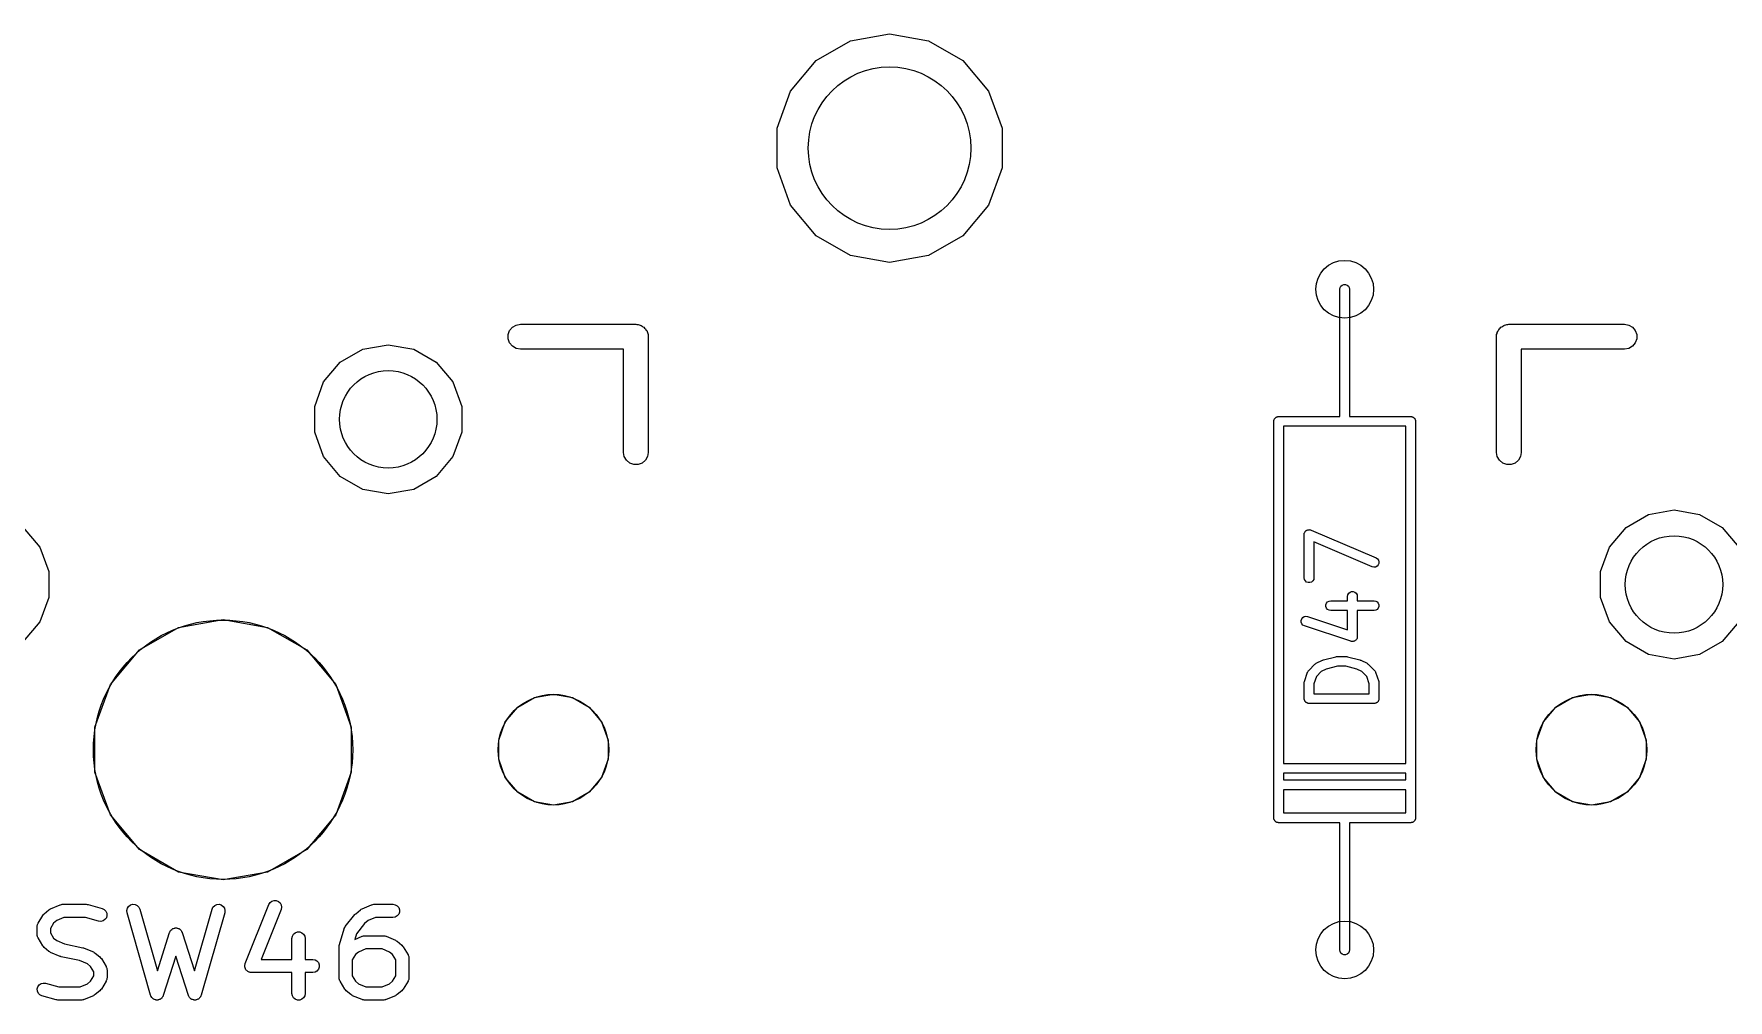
# Model space of a CAD drawing. Extents: x 35 to 203, y -146 to -25.
# Drawn here: x 137.84 to 163.9, y -120.85 to -105.99 of the extents above; entities that cross this region are included whole.
import ezdxf

# ---------------------------------------------------------------- set-up
doc = ezdxf.new("R2010")
doc.units = 0
doc.header["$MEASUREMENT"] = 0
doc.layers.get('0').update_dxf_attribs({"linetype": 'CONTINUOUS'})
doc.layers.add('BLACK', color=7, linetype='CONTINUOUS')

# ---------------------------------------------------------------- blocks, each defined once
blk = doc.blocks.new('PCB詳細')
at = {"layer": 'BLACK'}
for p, q in [((150.399, -106.099), (151, -105.993)), ((151, -105.993), (151.601, -106.099)), ((149.871, -106.404), (150.399, -106.099)), ((151.601, -106.099), (152.129, -106.404)), ((149.479, -106.872), (149.871, -106.404)), ((152.129, -106.404), (152.521, -106.872)), ((149.27, -107.445), (149.479, -106.872)), ((152.521, -106.872), (152.73, -107.445)), ((149.27, -108.055), (149.27, -107.445)), ((152.73, -107.445), (152.73, -108.055)), ((149.479, -108.628), (149.27, -108.055)), ((152.73, -108.055), (152.521, -108.628)), ((149.871, -109.096), (149.479, -108.628)), ((152.521, -108.628), (152.129, -109.096)), ((150.399, -109.401), (149.871, -109.096)), ((152.129, -109.096), (151.601, -109.401)), ((151, -109.507), (150.399, -109.401)), ((151.601, -109.401), (151, -109.507)), ((157.925, -109.92), (157.93, -109.894)), ((157.925, -111.19), (157.925, -109.92)), ((157.93, -109.894), (157.943, -109.872)), ((157.943, -109.872), (157.963, -109.855)), ((157.963, -109.855), (157.987, -109.846)), ((157.987, -109.846), (158.013, -109.846)), ((158.013, -109.846), (158.037, -109.855)), ((158.037, -109.855), (158.057, -109.872)), ((158.057, -109.872), (158.07, -109.894)), ((158.07, -109.894), (158.075, -109.92)), ((158.075, -109.92), (158.075, -111.19)), ((145.2, -110.504), (145.257, -110.471)), ((145.257, -110.471), (145.322, -110.459)), ((145.322, -110.459), (147.1, -110.459)), ((147.1, -110.459), (147.116, -110.462)), ((147.116, -110.462), (147.133, -110.462)), ((147.133, -110.462), (147.149, -110.468)), ((147.149, -110.468), (147.165, -110.471)), ((147.165, -110.471), (147.18, -110.479)), ((160.445, -110.479), (160.46, -110.471)), ((160.46, -110.471), (160.476, -110.468)), ((160.476, -110.468), (160.492, -110.462)), ((160.492, -110.462), (160.509, -110.462)), ((160.509, -110.462), (160.525, -110.459)), ((160.525, -110.459), (162.303, -110.459)), ((162.303, -110.459), (162.368, -110.471)), ((162.368, -110.471), (162.425, -110.504)), ((145.134, -110.617), (145.157, -110.555)), ((145.134, -110.683), (145.134, -110.617)), ((145.157, -110.745), (145.134, -110.683)), ((145.157, -110.555), (145.2, -110.504)), ((147.18, -110.479), (147.195, -110.485)), ((147.195, -110.485), (147.208, -110.496)), ((147.208, -110.496), (147.222, -110.504)), ((147.222, -110.504), (147.233, -110.517)), ((147.233, -110.517), (147.246, -110.528)), ((147.246, -110.528), (147.254, -110.542)), ((147.254, -110.542), (147.265, -110.555)), ((147.265, -110.555), (147.271, -110.57)), ((147.271, -110.57), (147.279, -110.585)), ((147.279, -110.585), (147.282, -110.601)), ((147.282, -110.601), (147.288, -110.617)), ((147.288, -110.617), (147.288, -110.634)), ((147.288, -110.634), (147.29, -110.65)), ((147.29, -110.65), (147.29, -112.428)), ((160.334, -110.65), (160.337, -110.634)), ((160.334, -112.428), (160.334, -110.65)), ((160.337, -110.617), (160.343, -110.601)), ((160.337, -110.634), (160.337, -110.617)), ((160.343, -110.601), (160.346, -110.585)), ((160.346, -110.585), (160.354, -110.57)), ((160.354, -110.57), (160.36, -110.555)), ((160.36, -110.555), (160.371, -110.542)), ((160.371, -110.542), (160.379, -110.528)), ((160.379, -110.528), (160.392, -110.517)), ((160.392, -110.517), (160.403, -110.504)), ((160.403, -110.504), (160.417, -110.496)), ((160.417, -110.496), (160.43, -110.485)), ((160.43, -110.485), (160.445, -110.479)), ((162.425, -110.504), (162.468, -110.555)), ((162.468, -110.555), (162.491, -110.617)), ((162.491, -110.683), (162.468, -110.745)), ((162.491, -110.617), (162.491, -110.683)), ((142.552, -111.041), (142.898, -110.842)), ((142.898, -110.842), (143.29, -110.773)), ((143.29, -110.773), (143.682, -110.842)), ((143.682, -110.842), (144.028, -111.041)), ((145.2, -110.796), (145.157, -110.745)), ((145.257, -110.829), (145.2, -110.796)), ((145.322, -110.84), (145.257, -110.829)), ((146.909, -110.84), (145.322, -110.84)), ((146.909, -112.428), (146.909, -110.84)), ((162.303, -110.84), (160.715, -110.84)), ((160.715, -110.84), (160.715, -112.428)), ((162.368, -110.829), (162.303, -110.84)), ((162.425, -110.796), (162.368, -110.829)), ((162.468, -110.745), (162.425, -110.796)), ((142.296, -111.346), (142.552, -111.041)), ((144.028, -111.041), (144.284, -111.346)), ((157.925, -111.877), (157.925, -111.19)), ((158.075, -111.19), (158.075, -111.877)), ((142.16, -111.721), (142.296, -111.346)), ((144.284, -111.346), (144.42, -111.721)), ((142.16, -112.119), (142.16, -111.721)), ((144.42, -111.721), (144.42, -112.119)), ((156.909, -111.952), (156.91, -111.946)), ((156.909, -118.048), (156.909, -111.952)), ((156.91, -111.939), (156.912, -111.933)), ((156.91, -111.946), (156.91, -111.939)), ((156.912, -111.933), (156.914, -111.926)), ((156.914, -111.926), (156.917, -111.921)), ((156.917, -111.921), (156.919, -111.914)), ((156.919, -111.914), (156.923, -111.909)), ((156.923, -111.909), (156.927, -111.904)), ((156.927, -111.904), (156.932, -111.9)), ((156.932, -111.9), (156.936, -111.895)), ((156.936, -111.895), (156.941, -111.891)), ((156.941, -111.891), (156.946, -111.887)), ((156.946, -111.887), (156.953, -111.885)), ((156.953, -111.885), (156.958, -111.882)), ((156.958, -111.882), (156.965, -111.88)), ((156.965, -111.88), (156.971, -111.878)), ((156.971, -111.878), (156.978, -111.878)), ((156.978, -111.878), (156.984, -111.877)), ((156.984, -111.877), (157.925, -111.877)), ((158, -112.027), (157.059, -112.027)), ((157.059, -112.027), (157.059, -117.211)), ((158.941, -112.027), (158, -112.027)), ((158.075, -111.877), (159.016, -111.877)), ((158.941, -117.211), (158.941, -112.027)), ((159.016, -111.877), (159.022, -111.878)), ((159.022, -111.878), (159.029, -111.878)), ((159.029, -111.878), (159.035, -111.88)), ((159.035, -111.88), (159.042, -111.882)), ((159.042, -111.882), (159.047, -111.885)), ((159.047, -111.885), (159.053, -111.887)), ((159.053, -111.887), (159.059, -111.891)), ((159.059, -111.891), (159.064, -111.895)), ((159.064, -111.895), (159.068, -111.9)), ((159.068, -111.9), (159.073, -111.904)), ((159.073, -111.904), (159.077, -111.909)), ((159.077, -111.909), (159.081, -111.914)), ((159.081, -111.914), (159.083, -111.921)), ((159.083, -111.921), (159.086, -111.926)), ((159.086, -111.926), (159.088, -111.933)), ((159.088, -111.933), (159.09, -111.939)), ((159.09, -111.939), (159.09, -111.946)), ((159.09, -111.946), (159.091, -111.952)), ((159.091, -111.952), (159.091, -118.048)), ((142.296, -112.494), (142.16, -112.119)), ((144.42, -112.119), (144.284, -112.494)), ((142.552, -112.799), (142.296, -112.494)), ((144.284, -112.494), (144.028, -112.799)), ((146.921, -112.493), (146.909, -112.428)), ((146.954, -112.55), (146.921, -112.493)), ((147.005, -112.593), (146.954, -112.55)), ((147.246, -112.55), (147.195, -112.593)), ((147.279, -112.493), (147.246, -112.55)), ((147.29, -112.428), (147.279, -112.493)), ((160.346, -112.493), (160.334, -112.428)), ((160.379, -112.55), (160.346, -112.493)), ((160.43, -112.593), (160.379, -112.55)), ((160.671, -112.55), (160.62, -112.593)), ((160.704, -112.493), (160.671, -112.55)), ((160.715, -112.428), (160.704, -112.493)), ((142.898, -112.998), (142.552, -112.799)), ((144.028, -112.799), (143.682, -112.998)), ((147.067, -112.616), (147.005, -112.593)), ((147.133, -112.616), (147.067, -112.616)), ((147.195, -112.593), (147.133, -112.616)), ((160.492, -112.616), (160.43, -112.593)), ((160.558, -112.616), (160.492, -112.616)), ((160.62, -112.593), (160.558, -112.616)), ((143.29, -113.067), (142.898, -112.998)), ((143.682, -112.998), (143.29, -113.067)), ((162.673, -113.382), (163.065, -113.313)), ((163.065, -113.313), (163.457, -113.382)), ((137.678, -113.581), (137.934, -113.886)), ((162.071, -113.886), (162.327, -113.581)), ((162.327, -113.581), (162.673, -113.382)), ((163.457, -113.382), (163.803, -113.581)), ((163.803, -113.581), (164.059, -113.886)), ((157.377, -113.69), (157.379, -113.682)), ((157.377, -114.357), (157.377, -113.69)), ((157.379, -113.673), (157.381, -113.669)), ((157.379, -113.682), (157.379, -113.673)), ((157.381, -113.669), (157.382, -113.665)), ((157.382, -113.665), (157.386, -113.657)), ((157.386, -113.657), (157.39, -113.649)), ((157.39, -113.649), (157.393, -113.646)), ((157.393, -113.646), (157.395, -113.642)), ((157.395, -113.642), (157.402, -113.637)), ((157.402, -113.637), (157.407, -113.63)), ((157.407, -113.63), (157.411, -113.628)), ((157.411, -113.628), (157.415, -113.626)), ((157.415, -113.626), (157.423, -113.623)), ((157.423, -113.623), (157.431, -113.619)), ((157.431, -113.619), (157.435, -113.618)), ((157.435, -113.618), (157.439, -113.617)), ((157.439, -113.617), (157.448, -113.617)), ((157.448, -113.617), (157.457, -113.616)), ((157.457, -113.616), (157.461, -113.617)), ((157.461, -113.617), (157.465, -113.617)), ((157.465, -113.617), (157.474, -113.62)), ((157.474, -113.62), (157.482, -113.622)), ((157.482, -113.622), (158.482, -114.05)), ((158.423, -114.188), (157.527, -113.804)), ((157.527, -113.804), (157.527, -114.357)), ((137.934, -113.886), (138.07, -114.261)), ((158.482, -114.05), (158.504, -114.064)), ((158.504, -114.064), (158.519, -114.085)), ((158.519, -114.085), (158.527, -114.11)), ((158.527, -114.11), (158.525, -114.136)), ((161.935, -114.261), (162.071, -113.886)), ((138.07, -114.261), (138.07, -114.659)), ((157.382, -114.383), (157.377, -114.357)), ((157.395, -114.405), (157.382, -114.383)), ((157.523, -114.383), (157.51, -114.405)), ((157.527, -114.357), (157.523, -114.383)), ((158.448, -114.194), (158.423, -114.188)), ((158.474, -114.191), (158.448, -114.194)), ((158.497, -114.179), (158.474, -114.191)), ((158.515, -114.16), (158.497, -114.179)), ((158.525, -114.136), (158.515, -114.16)), ((161.935, -114.659), (161.935, -114.261)), ((157.415, -114.422), (157.395, -114.405)), ((157.439, -114.431), (157.415, -114.422)), ((157.465, -114.431), (157.439, -114.431)), ((157.49, -114.422), (157.465, -114.431)), ((157.51, -114.405), (157.49, -114.422)), ((158.044, -114.643), (158.049, -114.617)), ((158.044, -114.711), (158.044, -114.643)), ((158.049, -114.617), (158.062, -114.595)), ((158.062, -114.595), (158.082, -114.578)), ((158.082, -114.578), (158.106, -114.569)), ((158.106, -114.569), (158.132, -114.569)), ((158.132, -114.569), (158.157, -114.578)), ((158.157, -114.578), (158.177, -114.595)), ((158.177, -114.595), (158.19, -114.617)), ((158.19, -114.617), (158.194, -114.643)), ((158.194, -114.643), (158.194, -114.711)), ((138.07, -114.659), (137.934, -115.034)), ((157.712, -114.773), (157.721, -114.748)), ((157.712, -114.799), (157.712, -114.773)), ((157.721, -114.823), (157.712, -114.799)), ((157.721, -114.748), (157.738, -114.728)), ((157.738, -114.843), (157.721, -114.823)), ((157.738, -114.728), (157.76, -114.715)), ((157.76, -114.856), (157.738, -114.843)), ((157.76, -114.715), (157.786, -114.711)), ((157.786, -114.861), (157.76, -114.856)), ((157.786, -114.711), (158.044, -114.711)), ((158.044, -114.861), (157.786, -114.861)), ((158.044, -115.158), (158.044, -114.861)), ((158.194, -114.711), (158.452, -114.711)), ((158.452, -114.861), (158.194, -114.861)), ((158.194, -114.861), (158.194, -115.262)), ((158.452, -114.711), (158.478, -114.715)), ((158.478, -114.856), (158.452, -114.861)), ((158.478, -114.715), (158.501, -114.728)), ((158.501, -114.843), (158.478, -114.856)), ((158.501, -114.728), (158.517, -114.748)), ((158.517, -114.823), (158.501, -114.843)), ((158.517, -114.748), (158.526, -114.773)), ((158.526, -114.799), (158.517, -114.823)), ((158.526, -114.773), (158.526, -114.799)), ((162.071, -115.034), (161.935, -114.659)), ((137.934, -115.034), (137.678, -115.339)), ((139.463, -115.467), (140.065, -115.119)), ((140.065, -115.119), (140.75, -114.998)), ((140.75, -114.998), (141.435, -115.119)), ((141.435, -115.119), (142.037, -115.467)), ((157.331, -115.013), (157.339, -114.988)), ((157.331, -115.039), (157.331, -115.013)), ((157.341, -115.063), (157.331, -115.039)), ((157.339, -114.988), (157.355, -114.968)), ((157.358, -115.083), (157.341, -115.063)), ((157.355, -114.968), (157.377, -114.954)), ((157.381, -115.095), (157.358, -115.083)), ((157.377, -114.954), (157.403, -114.949)), ((158.095, -115.333), (157.381, -115.095)), ((157.403, -114.949), (157.428, -114.953)), ((157.428, -114.953), (158.044, -115.158)), ((162.327, -115.339), (162.071, -115.034)), ((164.059, -115.034), (163.803, -115.339)), ((158.101, -115.334), (158.095, -115.333)), ((158.106, -115.336), (158.101, -115.334)), ((158.114, -115.336), (158.106, -115.336)), ((158.121, -115.337), (158.114, -115.336)), ((158.127, -115.336), (158.121, -115.337)), ((158.132, -115.336), (158.127, -115.336)), ((158.139, -115.333), (158.132, -115.336)), ((158.147, -115.332), (158.139, -115.333)), ((158.151, -115.329), (158.147, -115.332)), ((158.157, -115.327), (158.151, -115.329)), ((158.162, -115.322), (158.157, -115.327)), ((158.169, -115.318), (158.162, -115.322)), ((158.172, -115.314), (158.169, -115.318)), ((158.177, -115.31), (158.172, -115.314)), ((158.18, -115.304), (158.177, -115.31)), ((158.185, -115.298), (158.18, -115.304)), ((158.187, -115.292), (158.185, -115.298)), ((158.19, -115.288), (158.187, -115.292)), ((158.191, -115.28), (158.19, -115.288)), ((158.193, -115.273), (158.191, -115.28)), ((158.194, -115.262), (158.193, -115.267)), ((158.193, -115.267), (158.193, -115.273)), ((162.673, -115.538), (162.327, -115.339)), ((163.803, -115.339), (163.457, -115.538)), ((139.017, -115.999), (139.463, -115.467)), ((142.037, -115.467), (142.483, -115.999)), ((157.447, -115.78), (157.542, -115.685)), ((157.542, -115.685), (157.552, -115.678)), ((157.552, -115.678), (157.562, -115.671)), ((157.562, -115.671), (157.657, -115.623)), ((157.657, -115.623), (157.665, -115.621)), ((157.665, -115.621), (157.672, -115.618)), ((157.672, -115.618), (157.863, -115.57)), ((157.863, -115.57), (157.872, -115.569)), ((157.872, -115.569), (157.881, -115.568)), ((157.881, -115.568), (158.024, -115.568)), ((158.024, -115.568), (158.033, -115.569)), ((158.033, -115.569), (158.042, -115.57)), ((158.042, -115.57), (158.232, -115.618)), ((158.232, -115.618), (158.24, -115.621)), ((158.24, -115.621), (158.248, -115.623)), ((158.248, -115.623), (158.343, -115.671)), ((158.343, -115.671), (158.353, -115.678)), ((158.353, -115.678), (158.363, -115.685)), ((158.363, -115.685), (158.458, -115.78)), ((163.065, -115.607), (162.673, -115.538)), ((163.457, -115.538), (163.065, -115.607)), ((157.381, -115.952), (157.429, -115.81)), ((157.429, -115.81), (157.431, -115.806)), ((157.431, -115.806), (157.432, -115.802)), ((157.432, -115.802), (157.437, -115.794)), ((157.437, -115.794), (157.441, -115.787)), ((157.441, -115.787), (157.444, -115.784)), ((157.444, -115.784), (157.447, -115.78)), ((157.566, -115.874), (157.527, -115.988)), ((157.64, -115.8), (157.566, -115.874)), ((157.717, -115.761), (157.64, -115.8)), ((157.89, -115.718), (157.717, -115.761)), ((158.015, -115.718), (157.89, -115.718)), ((158.188, -115.761), (158.015, -115.718)), ((158.265, -115.8), (158.188, -115.761)), ((158.339, -115.874), (158.265, -115.8)), ((158.377, -115.988), (158.339, -115.874)), ((158.458, -115.78), (158.46, -115.784)), ((158.46, -115.784), (158.464, -115.787)), ((158.464, -115.787), (158.468, -115.794)), ((158.468, -115.794), (158.473, -115.802)), ((158.473, -115.802), (158.474, -115.806)), ((158.474, -115.806), (158.476, -115.81)), ((158.476, -115.81), (158.524, -115.952)), ((138.779, -116.652), (139.017, -115.999)), ((142.483, -115.999), (142.721, -116.652)), ((145.281, -116.346), (145.538, -116.197)), ((145.538, -116.197), (145.83, -116.146)), ((145.83, -116.146), (146.122, -116.197)), ((146.122, -116.197), (146.379, -116.346)), ((157.377, -115.976), (157.379, -115.964)), ((157.377, -116.214), (157.377, -115.976)), ((157.379, -115.964), (157.381, -115.952)), ((157.527, -115.988), (157.527, -116.139)), ((157.527, -116.139), (158.377, -116.139)), ((158.377, -116.139), (158.377, -115.988)), ((158.524, -115.952), (158.525, -115.964)), ((158.525, -115.964), (158.527, -115.976)), ((158.527, -115.976), (158.527, -116.214)), ((161.246, -116.346), (161.503, -116.197)), ((161.503, -116.197), (161.795, -116.146)), ((161.795, -116.146), (162.087, -116.197)), ((162.087, -116.197), (162.344, -116.346)), ((145.09, -116.573), (145.281, -116.346)), ((146.379, -116.346), (146.57, -116.573)), ((157.379, -116.221), (157.377, -116.214)), ((157.379, -116.227), (157.379, -116.221)), ((157.381, -116.233), (157.379, -116.227)), ((157.382, -116.24), (157.381, -116.233)), ((157.385, -116.246), (157.382, -116.24)), ((157.387, -116.252), (157.385, -116.246)), ((157.392, -116.257), (157.387, -116.252)), ((157.395, -116.262), (157.392, -116.257)), ((157.4, -116.267), (157.395, -116.262)), ((157.404, -116.272), (157.4, -116.267)), ((157.41, -116.275), (157.404, -116.272)), ((157.415, -116.279), (157.41, -116.275)), ((157.421, -116.281), (157.415, -116.279)), ((157.427, -116.285), (157.421, -116.281)), ((157.433, -116.286), (157.427, -116.285)), ((157.439, -116.288), (157.433, -116.286)), ((157.446, -116.288), (157.439, -116.288)), ((157.452, -116.289), (157.446, -116.288)), ((158.452, -116.289), (157.452, -116.289)), ((158.459, -116.288), (158.452, -116.289)), ((158.465, -116.288), (158.459, -116.288)), ((158.472, -116.286), (158.465, -116.288)), ((158.478, -116.285), (158.472, -116.286)), ((158.484, -116.281), (158.478, -116.285)), ((158.49, -116.279), (158.484, -116.281)), ((158.495, -116.275), (158.49, -116.279)), ((158.501, -116.272), (158.495, -116.275)), ((158.505, -116.267), (158.501, -116.272)), ((158.51, -116.262), (158.505, -116.267)), ((158.513, -116.257), (158.51, -116.262)), ((158.517, -116.252), (158.513, -116.257)), ((158.52, -116.246), (158.517, -116.252)), ((158.523, -116.24), (158.52, -116.246)), ((158.524, -116.233), (158.523, -116.24)), ((158.526, -116.227), (158.524, -116.233)), ((158.527, -116.214), (158.526, -116.221)), ((158.526, -116.221), (158.526, -116.227)), ((161.055, -116.573), (161.246, -116.346)), ((162.344, -116.346), (162.535, -116.573)), ((138.779, -117.348), (138.779, -116.652)), ((142.721, -116.652), (142.721, -117.348)), ((144.989, -116.852), (145.09, -116.573)), ((146.57, -116.573), (146.671, -116.852)), ((160.954, -116.852), (161.055, -116.573)), ((162.535, -116.573), (162.636, -116.852)), ((144.989, -117.148), (144.989, -116.852)), ((146.671, -116.852), (146.671, -117.148)), ((160.954, -117.148), (160.954, -116.852)), ((162.636, -116.852), (162.636, -117.148)), ((145.09, -117.427), (144.989, -117.148)), ((146.671, -117.148), (146.57, -117.427)), ((157.059, -117.211), (158.941, -117.211)), ((161.055, -117.427), (160.954, -117.148)), ((162.636, -117.148), (162.535, -117.427)), ((139.017, -118.001), (138.779, -117.348)), ((142.721, -117.348), (142.483, -118.001)), ((145.281, -117.654), (145.09, -117.427)), ((146.57, -117.427), (146.379, -117.654)), ((157.059, -117.361), (157.059, -117.465)), ((158.941, -117.361), (157.059, -117.361)), ((157.059, -117.465), (158.941, -117.465)), ((158.941, -117.465), (158.941, -117.361)), ((161.246, -117.654), (161.055, -117.427)), ((162.535, -117.427), (162.344, -117.654)), ((145.538, -117.803), (145.281, -117.654)), ((146.379, -117.654), (146.122, -117.803)), ((158.941, -117.615), (157.059, -117.615)), ((157.059, -117.615), (157.059, -117.973)), ((158.941, -117.973), (158.941, -117.615)), ((161.503, -117.803), (161.246, -117.654)), ((162.344, -117.654), (162.087, -117.803)), ((139.463, -118.533), (139.017, -118.001)), ((142.483, -118.001), (142.037, -118.533)), ((145.83, -117.854), (145.538, -117.803)), ((146.122, -117.803), (145.83, -117.854)), ((157.059, -117.973), (158, -117.973)), ((158, -117.973), (158.941, -117.973)), ((161.795, -117.854), (161.503, -117.803)), ((162.087, -117.803), (161.795, -117.854)), ((156.91, -118.054), (156.909, -118.048)), ((156.91, -118.061), (156.91, -118.054)), ((156.912, -118.067), (156.91, -118.061)), ((156.914, -118.074), (156.912, -118.067)), ((156.917, -118.079), (156.914, -118.074)), ((156.919, -118.085), (156.917, -118.079)), ((156.923, -118.091), (156.919, -118.085)), ((156.927, -118.096), (156.923, -118.091)), ((156.932, -118.1), (156.927, -118.096)), ((156.936, -118.105), (156.932, -118.1)), ((156.941, -118.109), (156.936, -118.105)), ((156.946, -118.113), (156.941, -118.109)), ((156.953, -118.115), (156.946, -118.113)), ((156.958, -118.118), (156.953, -118.115)), ((156.965, -118.12), (156.958, -118.118)), ((156.971, -118.122), (156.965, -118.12)), ((156.978, -118.122), (156.971, -118.122)), ((156.984, -118.123), (156.978, -118.122)), ((157.925, -118.123), (156.984, -118.123)), ((157.925, -118.81), (157.925, -118.123)), ((159.016, -118.123), (158.075, -118.123)), ((158.075, -118.123), (158.075, -118.81)), ((159.022, -118.122), (159.016, -118.123)), ((159.029, -118.122), (159.022, -118.122)), ((159.035, -118.12), (159.029, -118.122)), ((159.042, -118.118), (159.035, -118.12)), ((159.047, -118.115), (159.042, -118.118)), ((159.053, -118.113), (159.047, -118.115)), ((159.059, -118.109), (159.053, -118.113)), ((159.064, -118.105), (159.059, -118.109)), ((159.068, -118.1), (159.064, -118.105)), ((159.073, -118.096), (159.068, -118.1)), ((159.077, -118.091), (159.073, -118.096)), ((159.081, -118.085), (159.077, -118.091)), ((159.083, -118.079), (159.081, -118.085)), ((159.086, -118.074), (159.083, -118.079)), ((159.088, -118.067), (159.086, -118.074)), ((159.09, -118.061), (159.088, -118.067)), ((159.091, -118.048), (159.09, -118.054)), ((159.09, -118.054), (159.09, -118.061)), ((140.065, -118.881), (139.463, -118.533)), ((142.037, -118.533), (141.435, -118.881)), ((157.925, -120.08), (157.925, -118.81)), ((158.075, -118.81), (158.075, -120.08)), ((140.75, -119.002), (140.065, -118.881)), ((141.435, -118.881), (140.75, -119.002)), ((141.473, -119.351), (141.5, -119.33)), ((141.5, -119.33), (141.534, -119.318)), ((141.534, -119.318), (141.569, -119.32)), ((141.569, -119.32), (141.602, -119.333)), ((141.602, -119.333), (141.628, -119.356)), ((137.905, -119.669), (137.978, -119.548)), ((137.978, -119.548), (137.989, -119.535)), ((137.989, -119.535), (138, -119.522)), ((138, -119.522), (138.072, -119.462)), ((138.072, -119.462), (138.086, -119.454)), ((138.086, -119.454), (138.098, -119.446)), ((138.098, -119.446), (138.243, -119.386)), ((138.303, -119.581), (138.191, -119.628)), ((138.243, -119.386), (138.246, -119.385)), ((138.246, -119.385), (138.248, -119.384)), ((138.248, -119.384), (138.263, -119.381)), ((138.263, -119.381), (138.278, -119.378)), ((138.278, -119.378), (138.28, -119.378)), ((138.28, -119.378), (138.283, -119.378)), ((138.283, -119.378), (138.645, -119.378)), ((138.632, -119.581), (138.303, -119.581)), ((138.836, -119.638), (138.632, -119.581)), ((138.645, -119.378), (138.659, -119.38)), ((138.659, -119.38), (138.673, -119.382)), ((138.673, -119.382), (138.89, -119.442)), ((138.89, -119.442), (138.922, -119.457)), ((138.922, -119.457), (138.947, -119.482)), ((138.955, -119.584), (138.934, -119.612)), ((138.947, -119.482), (138.962, -119.515)), ((138.964, -119.55), (138.955, -119.584)), ((138.962, -119.515), (138.964, -119.55)), ((139.27, -119.472), (139.278, -119.438)), ((139.273, -119.507), (139.27, -119.472)), ((139.636, -120.777), (139.273, -119.507)), ((139.278, -119.438), (139.298, -119.409)), ((139.298, -119.409), (139.327, -119.388)), ((139.327, -119.388), (139.361, -119.378)), ((139.361, -119.378), (139.396, -119.381)), ((139.396, -119.381), (139.428, -119.395)), ((139.428, -119.395), (139.453, -119.42)), ((139.453, -119.42), (139.469, -119.452)), ((139.469, -119.452), (139.74, -120.399)), ((140.309, -120.399), (140.58, -119.452)), ((140.775, -119.507), (140.412, -120.777)), ((140.58, -119.452), (140.595, -119.42)), ((140.595, -119.42), (140.621, -119.395)), ((140.621, -119.395), (140.653, -119.381)), ((140.653, -119.381), (140.688, -119.378)), ((140.688, -119.378), (140.722, -119.388)), ((140.722, -119.388), (140.75, -119.409)), ((140.75, -119.409), (140.77, -119.438)), ((140.77, -119.438), (140.779, -119.472)), ((140.779, -119.472), (140.775, -119.507)), ((141.091, -120.288), (141.454, -119.381)), ((141.643, -119.457), (141.335, -120.225)), ((141.454, -119.381), (141.473, -119.351)), ((141.628, -119.356), (141.645, -119.387)), ((141.65, -119.422), (141.643, -119.457)), ((141.645, -119.387), (141.65, -119.422)), ((142.63, -119.718), (142.775, -119.537)), ((142.775, -119.537), (142.783, -119.53)), ((142.783, -119.53), (142.79, -119.522)), ((142.79, -119.522), (142.862, -119.462)), ((142.862, -119.462), (142.875, -119.454)), ((142.875, -119.454), (142.888, -119.446)), ((142.888, -119.446), (143.033, -119.386)), ((143.093, -119.581), (142.98, -119.628)), ((143.033, -119.386), (143.036, -119.385)), ((143.036, -119.385), (143.038, -119.384)), ((143.038, -119.384), (143.053, -119.381)), ((143.053, -119.381), (143.068, -119.378)), ((143.068, -119.378), (143.07, -119.378)), ((143.07, -119.378), (143.072, -119.378)), ((143.072, -119.378), (143.363, -119.378)), ((143.363, -119.581), (143.093, -119.581)), ((143.363, -119.378), (143.397, -119.384)), ((143.397, -119.575), (143.363, -119.581)), ((143.397, -119.384), (143.428, -119.402)), ((143.428, -119.557), (143.397, -119.575)), ((143.428, -119.402), (143.451, -119.429)), ((143.451, -119.53), (143.428, -119.557)), ((143.451, -119.429), (143.463, -119.462)), ((143.463, -119.497), (143.451, -119.53)), ((143.463, -119.462), (143.463, -119.497)), ((137.891, -119.721), (137.892, -119.712)), ((137.891, -119.842), (137.891, -119.721)), ((137.892, -119.852), (137.891, -119.842)), ((137.892, -119.712), (137.893, -119.702)), ((137.893, -119.862), (137.892, -119.852)), ((137.893, -119.702), (137.895, -119.695)), ((137.895, -119.695), (137.897, -119.687)), ((137.897, -119.687), (137.902, -119.678)), ((137.902, -119.678), (137.905, -119.669)), ((138.143, -119.668), (138.094, -119.75)), ((138.094, -119.75), (138.094, -119.814)), ((138.094, -119.814), (138.143, -119.896)), ((138.191, -119.628), (138.143, -119.668)), ((138.871, -119.641), (138.836, -119.638)), ((138.905, -119.632), (138.871, -119.641)), ((138.934, -119.612), (138.905, -119.632)), ((139.74, -120.399), (139.928, -119.811)), ((139.928, -119.811), (139.929, -119.808)), ((139.929, -119.808), (139.93, -119.804)), ((139.93, -119.804), (139.938, -119.792)), ((139.938, -119.792), (139.944, -119.78)), ((139.944, -119.78), (139.947, -119.777)), ((139.947, -119.777), (139.949, -119.774)), ((139.949, -119.774), (139.96, -119.766)), ((139.96, -119.766), (139.97, -119.756)), ((139.97, -119.756), (139.974, -119.755)), ((139.974, -119.755), (139.977, -119.752)), ((139.977, -119.752), (139.99, -119.748)), ((139.99, -119.748), (140.003, -119.743)), ((140.003, -119.743), (140.007, -119.743)), ((140.007, -119.743), (140.011, -119.742)), ((140.011, -119.742), (140.024, -119.742)), ((140.024, -119.742), (140.038, -119.742)), ((140.038, -119.742), (140.042, -119.743)), ((140.042, -119.743), (140.046, -119.743)), ((140.046, -119.743), (140.059, -119.748)), ((140.059, -119.748), (140.072, -119.752)), ((140.072, -119.752), (140.075, -119.755)), ((140.075, -119.755), (140.079, -119.756)), ((140.079, -119.756), (140.089, -119.766)), ((140.089, -119.766), (140.099, -119.774)), ((140.099, -119.774), (140.102, -119.777)), ((140.102, -119.777), (140.105, -119.78)), ((140.105, -119.78), (140.111, -119.792)), ((140.111, -119.792), (140.118, -119.804)), ((140.118, -119.804), (140.119, -119.808)), ((140.119, -119.808), (140.121, -119.811)), ((140.121, -119.811), (140.309, -120.399)), ((141.816, -119.868), (141.833, -119.838)), ((141.833, -119.838), (141.86, -119.815)), ((141.86, -119.815), (141.893, -119.803)), ((141.893, -119.803), (141.929, -119.803)), ((141.929, -119.803), (141.962, -119.815)), ((141.962, -119.815), (141.989, -119.838)), ((141.989, -119.838), (142.007, -119.868)), ((142.54, -119.995), (142.612, -119.753)), ((142.612, -119.753), (142.613, -119.751)), ((142.613, -119.749), (142.621, -119.735)), ((142.613, -119.751), (142.613, -119.749)), ((142.621, -119.735), (142.628, -119.721)), ((142.628, -119.721), (142.629, -119.72)), ((142.629, -119.72), (142.63, -119.718)), ((142.801, -119.83), (142.775, -119.917)), ((142.927, -119.672), (142.801, -119.83)), ((142.98, -119.628), (142.927, -119.672)), ((137.895, -119.869), (137.893, -119.862)), ((137.897, -119.877), (137.895, -119.869)), ((137.902, -119.886), (137.897, -119.877)), ((137.905, -119.895), (137.902, -119.886)), ((137.978, -120.016), (137.905, -119.895)), ((137.989, -120.028), (137.978, -120.016)), ((138, -120.041), (137.989, -120.028)), ((138.072, -120.102), (138, -120.041)), ((138.086, -120.109), (138.072, -120.102)), ((138.098, -120.118), (138.086, -120.109)), ((138.243, -120.178), (138.098, -120.118)), ((138.143, -119.896), (138.191, -119.936)), ((138.191, -119.936), (138.313, -119.987)), ((138.313, -119.987), (138.594, -120.045)), ((138.594, -120.045), (138.603, -120.049)), ((138.603, -120.049), (138.612, -120.051)), ((138.612, -120.051), (138.757, -120.111)), ((138.757, -120.111), (138.77, -120.12)), ((141.81, -119.903), (141.816, -119.868)), ((141.81, -120.225), (141.81, -119.903)), ((142.007, -119.868), (142.013, -119.903)), ((142.013, -119.903), (142.013, -120.225)), ((142.535, -120.024), (142.538, -120.009)), ((142.535, -120.508), (142.535, -120.024)), ((142.538, -120.009), (142.54, -119.995)), ((142.775, -119.917), (142.888, -119.87)), ((142.835, -120.112), (142.788, -120.151)), ((142.947, -120.065), (142.835, -120.112)), ((142.888, -119.87), (142.89, -119.869)), ((142.89, -119.869), (142.892, -119.868)), ((142.892, -119.868), (142.908, -119.865)), ((142.908, -119.865), (142.922, -119.862)), ((142.922, -119.862), (142.925, -119.862)), ((142.925, -119.862), (142.927, -119.862)), ((142.927, -119.862), (143.217, -119.862)), ((143.197, -120.065), (142.947, -120.065)), ((143.309, -120.112), (143.197, -120.065)), ((143.217, -119.862), (143.22, -119.862)), ((143.22, -119.862), (143.222, -119.862)), ((143.222, -119.862), (143.237, -119.865)), ((143.237, -119.865), (143.252, -119.868)), ((143.252, -119.868), (143.254, -119.869)), ((143.254, -119.869), (143.257, -119.87)), ((143.257, -119.87), (143.402, -119.93)), ((143.357, -120.151), (143.309, -120.112)), ((143.402, -119.93), (143.414, -119.938)), ((143.414, -119.938), (143.428, -119.946)), ((143.428, -119.946), (143.5, -120.006)), ((143.5, -120.006), (143.511, -120.019)), ((143.511, -120.019), (143.522, -120.032)), ((143.522, -120.032), (143.595, -120.153)), ((157.93, -120.106), (157.925, -120.08)), ((157.943, -120.128), (157.93, -120.106)), ((158.07, -120.106), (158.057, -120.128)), ((158.075, -120.08), (158.07, -120.106)), ((138.253, -120.18), (138.243, -120.178)), ((138.262, -120.184), (138.253, -120.18)), ((138.543, -120.242), (138.262, -120.184)), ((138.665, -120.293), (138.543, -120.242)), ((138.712, -120.333), (138.665, -120.293)), ((138.762, -120.415), (138.712, -120.333)), ((138.77, -120.12), (138.783, -120.127)), ((138.783, -120.127), (138.856, -120.188)), ((138.856, -120.188), (138.867, -120.201)), ((138.867, -120.201), (138.878, -120.213)), ((138.878, -120.213), (138.95, -120.334)), ((138.95, -120.334), (138.954, -120.343)), ((138.954, -120.343), (138.959, -120.352)), ((138.959, -120.352), (138.96, -120.36)), ((138.96, -120.36), (138.963, -120.367)), ((138.963, -120.367), (138.963, -120.377)), ((138.963, -120.377), (138.965, -120.387)), ((140.024, -120.176), (139.831, -120.78)), ((140.218, -120.78), (140.024, -120.176)), ((141.084, -120.323), (141.085, -120.316)), ((141.085, -120.333), (141.084, -120.323)), ((141.085, -120.309), (141.089, -120.299)), ((141.085, -120.316), (141.085, -120.309)), ((141.085, -120.344), (141.085, -120.333)), ((141.088, -120.351), (141.085, -120.344)), ((141.089, -120.358), (141.088, -120.351)), ((141.089, -120.299), (141.091, -120.288)), ((141.094, -120.367), (141.089, -120.358)), ((141.097, -120.377), (141.094, -120.367)), ((141.102, -120.383), (141.097, -120.377)), ((141.335, -120.225), (141.81, -120.225)), ((142.013, -120.225), (142.129, -120.225)), ((142.129, -120.225), (142.164, -120.231)), ((142.164, -120.231), (142.194, -120.248)), ((142.194, -120.248), (142.217, -120.275)), ((142.217, -120.377), (142.194, -120.404)), ((142.217, -120.275), (142.229, -120.309)), ((142.229, -120.344), (142.217, -120.377)), ((142.229, -120.309), (142.229, -120.344)), ((142.788, -120.151), (142.738, -120.233)), ((142.738, -120.233), (142.738, -120.479)), ((143.406, -120.233), (143.357, -120.151)), ((143.406, -120.479), (143.406, -120.233)), ((143.595, -120.153), (143.598, -120.162)), ((143.598, -120.162), (143.603, -120.17)), ((143.603, -120.17), (143.605, -120.178)), ((143.605, -120.178), (143.607, -120.186)), ((143.607, -120.186), (143.608, -120.196)), ((143.608, -120.196), (143.609, -120.205)), ((143.609, -120.205), (143.609, -120.508)), ((157.963, -120.145), (157.943, -120.128)), ((157.987, -120.154), (157.963, -120.145)), ((158.013, -120.154), (157.987, -120.154)), ((158.037, -120.145), (158.013, -120.154)), ((158.057, -120.128), (158.037, -120.145)), ((137.901, -120.645), (137.921, -120.617)), ((137.921, -120.617), (137.95, -120.597)), ((137.95, -120.597), (137.984, -120.588)), ((137.984, -120.588), (138.019, -120.591)), ((138.019, -120.591), (138.224, -120.648)), ((138.553, -120.648), (138.665, -120.601)), ((138.665, -120.601), (138.712, -120.562)), ((138.712, -120.562), (138.762, -120.479)), ((138.762, -120.479), (138.762, -120.415)), ((138.95, -120.56), (138.878, -120.681)), ((138.954, -120.551), (138.95, -120.56)), ((138.959, -120.542), (138.954, -120.551)), ((138.96, -120.534), (138.959, -120.542)), ((138.963, -120.527), (138.96, -120.534)), ((138.965, -120.508), (138.963, -120.517)), ((138.963, -120.517), (138.963, -120.527)), ((138.965, -120.387), (138.965, -120.508)), ((141.106, -120.389), (141.102, -120.383)), ((141.113, -120.396), (141.106, -120.389)), ((141.12, -120.404), (141.113, -120.396)), ((141.126, -120.408), (141.12, -120.404)), ((141.132, -120.413), (141.126, -120.408)), ((141.142, -120.416), (141.132, -120.413)), ((141.151, -120.422), (141.142, -120.416)), ((141.158, -120.423), (141.151, -120.422)), ((141.165, -120.426), (141.158, -120.423)), ((141.175, -120.426), (141.165, -120.426)), ((141.185, -120.428), (141.175, -120.426)), ((141.81, -120.428), (141.185, -120.428)), ((141.81, -120.75), (141.81, -120.428)), ((142.129, -120.428), (142.013, -120.428)), ((142.013, -120.428), (142.013, -120.75)), ((142.164, -120.422), (142.129, -120.428)), ((142.194, -120.404), (142.164, -120.422)), ((142.537, -120.517), (142.535, -120.508)), ((142.537, -120.527), (142.537, -120.517)), ((142.54, -120.534), (142.537, -120.527)), ((142.541, -120.542), (142.54, -120.534)), ((142.546, -120.551), (142.541, -120.542)), ((142.55, -120.56), (142.546, -120.551)), ((142.622, -120.681), (142.55, -120.56)), ((142.738, -120.479), (142.788, -120.562)), ((142.788, -120.562), (142.835, -120.601)), ((142.835, -120.601), (142.947, -120.648)), ((143.197, -120.648), (143.309, -120.601)), ((143.309, -120.601), (143.357, -120.562)), ((143.357, -120.562), (143.406, -120.479)), ((143.595, -120.56), (143.522, -120.681)), ((143.598, -120.551), (143.595, -120.56)), ((143.603, -120.542), (143.598, -120.551)), ((143.605, -120.534), (143.603, -120.542)), ((143.607, -120.527), (143.605, -120.534)), ((143.608, -120.517), (143.607, -120.527)), ((143.609, -120.508), (143.608, -120.517)), ((137.891, -120.679), (137.901, -120.645)), ((137.894, -120.714), (137.891, -120.679)), ((137.909, -120.747), (137.894, -120.714)), ((137.933, -120.772), (137.909, -120.747)), ((137.965, -120.787), (137.933, -120.772)), ((138.183, -120.847), (137.965, -120.787)), ((138.196, -120.849), (138.183, -120.847)), ((138.21, -120.851), (138.196, -120.849)), ((138.573, -120.851), (138.21, -120.851)), ((138.224, -120.648), (138.553, -120.648)), ((138.575, -120.851), (138.573, -120.851)), ((138.578, -120.851), (138.575, -120.851)), ((138.592, -120.848), (138.578, -120.851)), ((138.608, -120.845), (138.592, -120.848)), ((138.61, -120.844), (138.608, -120.845)), ((138.612, -120.843), (138.61, -120.844)), ((138.757, -120.783), (138.612, -120.843)), ((138.77, -120.775), (138.757, -120.783)), ((138.783, -120.767), (138.77, -120.775)), ((138.856, -120.707), (138.783, -120.767)), ((138.867, -120.694), (138.856, -120.707)), ((138.878, -120.681), (138.867, -120.694)), ((139.639, -120.783), (139.636, -120.777)), ((139.64, -120.788), (139.639, -120.783)), ((139.646, -120.798), (139.64, -120.788)), ((139.652, -120.809), (139.646, -120.798)), ((139.656, -120.813), (139.652, -120.809)), ((139.659, -120.818), (139.656, -120.813)), ((139.668, -120.825), (139.659, -120.818)), ((139.677, -120.834), (139.668, -120.825)), ((139.682, -120.836), (139.677, -120.834)), ((139.687, -120.839), (139.682, -120.836)), ((139.698, -120.843), (139.687, -120.839)), ((139.709, -120.848), (139.698, -120.843)), ((139.715, -120.848), (139.709, -120.848)), ((139.72, -120.85), (139.715, -120.848)), ((139.732, -120.85), (139.72, -120.85)), ((139.745, -120.851), (139.732, -120.85)), ((139.75, -120.849), (139.745, -120.851)), ((139.756, -120.849), (139.75, -120.849)), ((139.767, -120.844), (139.756, -120.849)), ((139.778, -120.841), (139.767, -120.844)), ((139.783, -120.838), (139.778, -120.841)), ((139.788, -120.835), (139.783, -120.838)), ((139.797, -120.827), (139.788, -120.835)), ((139.807, -120.82), (139.797, -120.827)), ((139.81, -120.816), (139.807, -120.82)), ((139.814, -120.812), (139.81, -120.816)), ((139.82, -120.801), (139.814, -120.812)), ((139.827, -120.791), (139.82, -120.801)), ((139.828, -120.785), (139.827, -120.791)), ((139.831, -120.78), (139.828, -120.785)), ((140.22, -120.785), (140.218, -120.78)), ((140.222, -120.791), (140.22, -120.785)), ((140.229, -120.801), (140.222, -120.791)), ((140.234, -120.812), (140.229, -120.801)), ((140.238, -120.816), (140.234, -120.812)), ((140.242, -120.82), (140.238, -120.816)), ((140.251, -120.827), (140.242, -120.82)), ((140.26, -120.835), (140.251, -120.827)), ((140.266, -120.838), (140.26, -120.835)), ((140.27, -120.841), (140.266, -120.838)), ((140.282, -120.844), (140.27, -120.841)), ((140.293, -120.849), (140.282, -120.844)), ((140.299, -120.849), (140.293, -120.849)), ((140.304, -120.851), (140.299, -120.849)), ((140.316, -120.85), (140.304, -120.851)), ((140.328, -120.85), (140.316, -120.85)), ((140.334, -120.848), (140.328, -120.85)), ((140.339, -120.848), (140.334, -120.848)), ((140.35, -120.843), (140.339, -120.848)), ((140.362, -120.839), (140.35, -120.843)), ((140.366, -120.836), (140.362, -120.839)), ((140.371, -120.834), (140.366, -120.836)), ((140.38, -120.825), (140.371, -120.834)), ((140.39, -120.818), (140.38, -120.825)), ((140.393, -120.813), (140.39, -120.818)), ((140.397, -120.809), (140.393, -120.813)), ((140.402, -120.798), (140.397, -120.809)), ((140.409, -120.788), (140.402, -120.798)), ((140.41, -120.783), (140.409, -120.788)), ((140.412, -120.777), (140.41, -120.783)), ((141.816, -120.784), (141.81, -120.75)), ((141.833, -120.815), (141.816, -120.784)), ((141.86, -120.838), (141.833, -120.815)), ((141.893, -120.85), (141.86, -120.838)), ((141.929, -120.85), (141.893, -120.85)), ((141.962, -120.838), (141.929, -120.85)), ((141.989, -120.815), (141.962, -120.838)), ((142.007, -120.784), (141.989, -120.815)), ((142.013, -120.75), (142.007, -120.784)), ((142.633, -120.694), (142.622, -120.681)), ((142.644, -120.707), (142.633, -120.694)), ((142.717, -120.767), (142.644, -120.707)), ((142.73, -120.775), (142.717, -120.767)), ((142.743, -120.783), (142.73, -120.775)), ((142.888, -120.843), (142.743, -120.783)), ((142.89, -120.844), (142.888, -120.843)), ((142.892, -120.845), (142.89, -120.844)), ((142.908, -120.848), (142.892, -120.845)), ((142.922, -120.851), (142.908, -120.848)), ((142.925, -120.851), (142.922, -120.851)), ((142.927, -120.851), (142.925, -120.851)), ((143.217, -120.851), (142.927, -120.851)), ((142.947, -120.648), (143.197, -120.648)), ((143.22, -120.851), (143.217, -120.851)), ((143.222, -120.851), (143.22, -120.851)), ((143.237, -120.848), (143.222, -120.851)), ((143.252, -120.845), (143.237, -120.848)), ((143.254, -120.844), (143.252, -120.845)), ((143.257, -120.843), (143.254, -120.844)), ((143.402, -120.783), (143.257, -120.843)), ((143.414, -120.775), (143.402, -120.783)), ((143.428, -120.767), (143.414, -120.775)), ((143.5, -120.707), (143.428, -120.767)), ((143.511, -120.694), (143.5, -120.707)), ((143.522, -120.681), (143.511, -120.694))]:
    blk.add_line(p, q, dxfattribs=at)
for centre, radius in [((151, -107.75), 1.25), ((158, -109.92), 0.4445), ((143.29, -111.92), 0.7493), ((163.065, -114.46), 0.7493), ((140.75, -117), 1.9939), ((145.83, -117), 0.8509), ((161.795, -117), 0.8509), ((158, -120.08), 0.4445)]:
    blk.add_circle(centre, radius, dxfattribs=at)

msp = doc.modelspace()

# ---------------------------------------------------------------- block references
at = {"linetype": 'ByBlock'}
msp.add_blockref('PCB詳細', (0, 0), dxfattribs=at)

doc.saveas('drawing.dxf')
